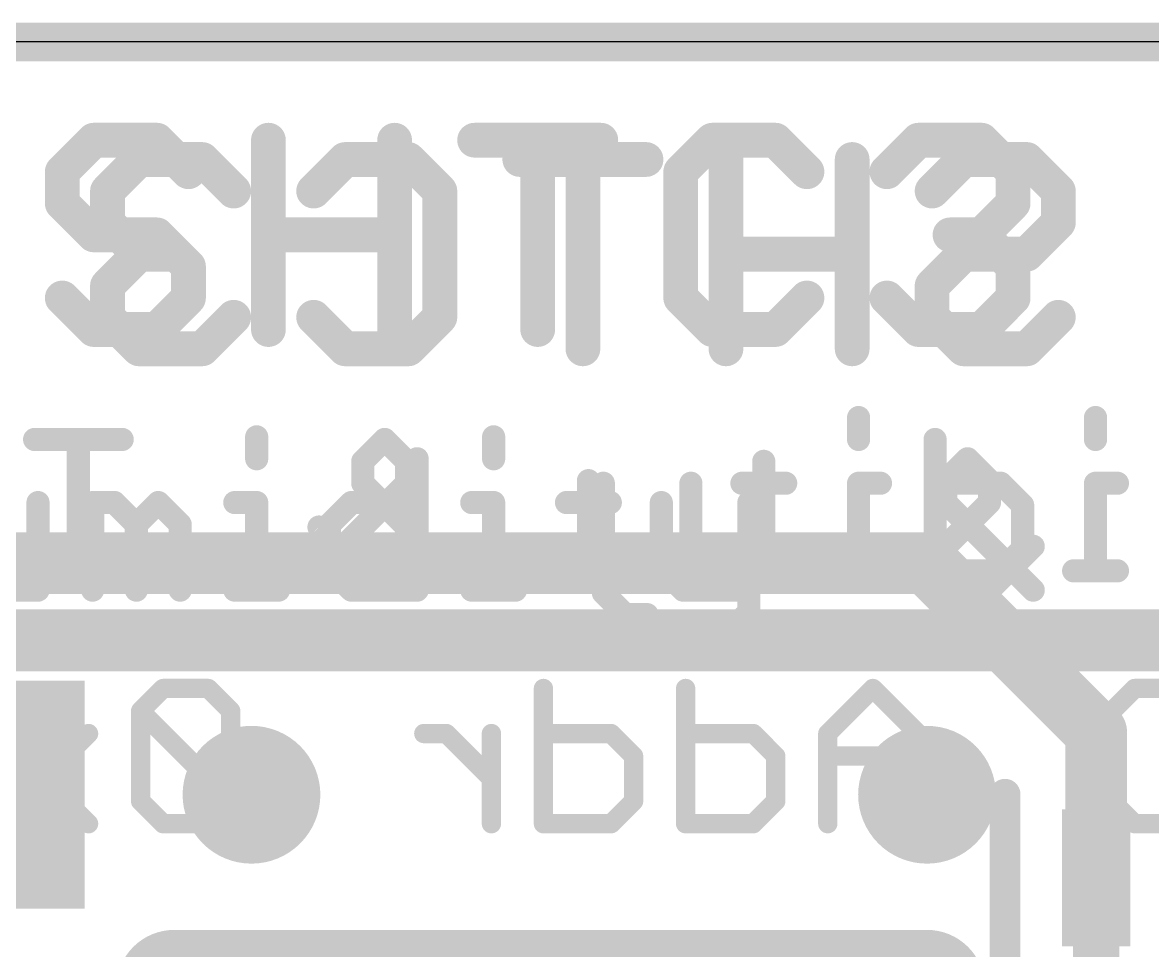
# Model space of a CAD drawing. Extents: x -0.1 to 25.5, y -0.1 to 17.9.
# Drawn here: x 9.16 to 16.6, y 11.8 to 17.91 of the extents above; entities that cross this region are included whole.
import ezdxf

# ---------------------------------------------------------------- set-up
doc = ezdxf.new("R2010")
doc.units = 0
for name, color, linetype in [('1', 12, 'CONTINUOUS'), ('16', 5, 'CONTINUOUS'), ('18', 110, 'CONTINUOUS'), ('20', 53, 'CONTINUOUS'), ('21', 40, 'CONTINUOUS'), ('22', 6, 'CONTINUOUS')]:
    doc.layers.add(name, color=color, linetype=linetype)

# ---------------------------------------------------------------- blocks, each defined once
blk = doc.blocks.new('RECT')
blk.add_solid([(-0.5, -0.5), (0.5, -0.5), (-0.5, 0.5), (0.5, 0.5)])
blk = doc.blocks.new('ROUNDV')
at = {"const_width": 0.5}
blk.add_lwpolyline([(0, -0.25, 1), (0, 0.25, 1), (0, -0.25)], format="xyb", dxfattribs=at)

msp = doc.modelspace()

# ---------------------------------------------------------------- linework, layer by layer
at = {"layer": '1'}
for points, const_width in [([(0, 17.78), (25.4, 17.78)], 0.254), ([(7.62, 14.351), (15.113, 14.351)], 0.4064), ([(15.113, 14.351), (16.226, 13.238)], 0.4064), ([(16.226, 13.238), (16.226, 12.28)], 0.4064), ([(16.226, 11.43), (16.226, 12.28)], 0.3048)]:
    msp.add_lwpolyline(points, dxfattribs=dict(at, const_width=const_width))
for points, const_width in [([(15.1848, 14.4228, 1), (15.0412, 14.2792)], 0.2032), ([(15.113, 14.2494, 1), (15.113, 14.4526)], 0.2032), ([(16.3276, 13.238, 1), (16.1244, 13.238)], 0.2032), ([(16.1542, 13.1662, 1), (16.2978, 13.3098)], 0.2032), ([(16.3022, 12.28, 1), (16.1498, 12.28)], 0.1524), ([(16.1244, 12.28, 1), (16.3276, 12.28)], 0.2032)]:
    msp.add_lwpolyline(points, format="xyb", dxfattribs=dict(at, const_width=const_width))
at = {"layer": '16'}
for points, const_width in [([(0, 17.78), (25.4, 17.78)], 0.254), ([(19.685, 13.843), (8.128, 13.843)], 0.4064)]:
    msp.add_lwpolyline(points, dxfattribs=dict(at, const_width=const_width))
at = {"layer": '20'}
msp.add_line((22.86, 17.78), (2.54, 17.78), dxfattribs=at)
at = {"layer": '20', "const_width": 0.762}
for points in [[(10.16, 7.112), (10.16, 11.557)], [(10.16, 11.557), (15.113, 11.557)], [(15.113, 11.557), (15.113, 7.112)]]:
    msp.add_lwpolyline(points, dxfattribs=at)
at = {"layer": '20', "const_width": 0.381}
for points in [[(10.3505, 11.557, 1), (9.9695, 11.557)], [(10.16, 11.7475, 1), (10.16, 11.3665)], [(15.3035, 11.557, 1), (14.9225, 11.557)], [(15.113, 11.3665, 1), (15.113, 11.7475)]]:
    msp.add_lwpolyline(points, format="xyb", dxfattribs=at)
at = {"layer": '21'}
for points, const_width in [([(9.6307, 17.1334), (9.423, 16.9258)], 0.2286), ([(10.0459, 17.1334), (9.6307, 17.1334)], 0.2286), ([(10.2535, 16.9258), (10.0459, 17.1334)], 0.2286), ([(10.7795, 15.8877), (10.7795, 17.1334)], 0.2286), ([(11.61, 17.1334), (11.61, 15.8877)], 0.2286), ([(12.1361, 17.1334), (12.9665, 17.1334)], 0.2286), ([(12.5513, 15.8877), (12.5513, 17.1334)], 0.2286), ([(13.7002, 17.1334), (13.4926, 16.9258)], 0.2286), ([(14.1154, 17.1334), (13.7002, 17.1334)], 0.2286), ([(14.323, 16.9258), (14.1154, 17.1334)], 0.2286), ([(14.8491, 16.9258), (15.0567, 17.1334)], 0.2286), ([(15.0567, 17.1334), (15.4719, 17.1334)], 0.2286), ([(15.4719, 17.1334), (15.6795, 16.9258)], 0.2286), ([(9.423, 16.9258), (9.423, 16.7181)], 0.2286), ([(13.4926, 16.9258), (13.4926, 16.0953)], 0.2286), ([(15.6795, 16.9258), (15.6795, 16.7181)], 0.2286), ([(9.423, 16.7181), (9.6307, 16.5105)], 0.2286), ([(15.6795, 16.7181), (15.4719, 16.5105)], 0.2286), ([(9.6307, 16.5105), (10.0459, 16.5105)], 0.2286), ([(10.0459, 16.5105), (10.2535, 16.3029)], 0.2286), ([(10.7795, 16.5105), (11.61, 16.5105)], 0.2286), ([(15.4719, 16.5105), (15.2643, 16.5105)], 0.2286), ([(15.4719, 16.5105), (15.6795, 16.3029)], 0.2286), ([(10.2535, 16.3029), (10.2535, 16.0953)], 0.2286), ([(15.6795, 16.3029), (15.6795, 16.0953)], 0.2286), ([(9.6307, 15.8877), (9.423, 16.0953)], 0.2286), ([(10.2535, 16.0953), (10.0459, 15.8877)], 0.2286), ([(13.4926, 16.0953), (13.7002, 15.8877)], 0.2286), ([(14.1154, 15.8877), (14.323, 16.0953)], 0.2286), ([(15.0567, 15.8877), (14.8491, 16.0953)], 0.2286), ([(15.6795, 16.0953), (15.4719, 15.8877)], 0.2286), ([(10.0459, 15.8877), (9.6307, 15.8877)], 0.2286), ([(13.7002, 15.8877), (14.1154, 15.8877)], 0.2286), ([(15.4719, 15.8877), (15.0567, 15.8877)], 0.2286), ([(10.7022, 15.1816), (10.7022, 15.0375)], 0.1524), ([(12.2614, 15.1816), (12.2614, 15.0375)], 0.1524), ([(11.758, 15.0375), (11.758, 14.1732)], 0.1524), ([(15.3798, 15.0375), (15.2357, 14.8935)], 0.1524), ([(15.5238, 14.8935), (15.3798, 15.0375)], 0.1524), ([(12.8851, 14.8935), (12.8851, 14.3173)], 0.1524), ([(15.2357, 14.8935), (15.2357, 14.7494)], 0.1524), ([(15.5238, 14.7494), (15.5238, 14.8935)], 0.1524), ([(9.2633, 14.1732), (9.2633, 14.7494)], 0.1524), ([(9.6226, 14.1732), (9.6226, 14.7494)], 0.1524), ([(9.6226, 14.7494), (9.7667, 14.7494)], 0.1524), ([(9.7667, 14.7494), (9.9107, 14.6054)], 0.1524), ([(9.9107, 14.6054), (10.0548, 14.7494)], 0.1524), ([(10.0548, 14.7494), (10.1988, 14.6054)], 0.1524), ([(10.5581, 14.7494), (10.7022, 14.7494)], 0.1524), ([(10.7022, 14.7494), (10.7022, 14.1732)], 0.1524), ([(11.1818, 14.6054), (11.3259, 14.7494)], 0.1524), ([(11.3259, 14.7494), (11.758, 14.7494)], 0.1524), ([(12.1173, 14.7494), (12.2614, 14.7494)], 0.1524), ([(12.2614, 14.7494), (12.2614, 14.1732)], 0.1524), ([(12.741, 14.7494), (13.0291, 14.7494)], 0.1524), ([(13.3647, 14.7494), (13.3647, 14.3173)], 0.1524), ([(13.9409, 14.7494), (13.9409, 14.0291)], 0.1524), ([(15.2357, 14.4613), (15.5238, 14.7494)], 0.1524), ([(15.2357, 14.7494), (15.8119, 14.1732)], 0.1524), ([(9.9107, 14.6054), (9.9107, 14.1732)], 0.1524), ([(10.1988, 14.6054), (10.1988, 14.1732)], 0.1524), ([(11.1818, 14.3173), (11.1818, 14.6054)], 0.1524), ([(15.2357, 14.3173), (15.2357, 14.4613)], 0.1524), ([(15.8119, 14.4613), (15.5238, 14.1732)], 0.1524), ([(11.3259, 14.1732), (11.1818, 14.3173)], 0.1524), ([(12.8851, 14.3173), (13.0291, 14.1732)], 0.1524), ([(13.3647, 14.3173), (13.5087, 14.1732)], 0.1524), ([(15.3798, 14.1732), (15.2357, 14.3173)], 0.1524), ([(8.8311, 14.1732), (9.2633, 14.1732)], 0.1524), ([(10.5581, 14.1732), (10.8462, 14.1732)], 0.1524), ([(11.758, 14.1732), (11.3259, 14.1732)], 0.1524), ([(12.1173, 14.1732), (12.4054, 14.1732)], 0.1524), ([(13.5087, 14.1732), (13.9409, 14.1732)], 0.1524), ([(15.5238, 14.1732), (15.3798, 14.1732)], 0.1524), ([(13.9409, 14.0291), (13.7968, 13.8851)], 0.1524), ([(13.7968, 13.8851), (13.6528, 13.8851)], 0.1524), ([(15.626, 10.03), (15.626, 12.83)], 0.2032)]:
    msp.add_lwpolyline(points, dxfattribs=dict(at, const_width=const_width))
for points, const_width in [([(9.6307, 17.1905, 1), (9.6307, 17.0762)], 0.1143), ([(9.6711, 17.093, 1), (9.5902, 17.1738)], 0.1143), ([(10.0863, 17.1738, 1), (10.0055, 17.093)], 0.1143), ([(10.0459, 17.0762, 1), (10.0459, 17.1905)], 0.1143), ([(10.8367, 17.1334, 1), (10.7224, 17.1334)], 0.1143), ([(11.6671, 17.1334, 1), (11.5528, 17.1334)], 0.1143), ([(12.1361, 17.1905, 1), (12.1361, 17.0762)], 0.1143), ([(12.6084, 17.1334, 1), (12.4941, 17.1334)], 0.1143), ([(12.9665, 17.0762, 1), (12.9665, 17.1905)], 0.1143), ([(13.7002, 17.1905, 1), (13.7002, 17.0762)], 0.1143), ([(13.7406, 17.093, 1), (13.6598, 17.1738)], 0.1143), ([(14.1558, 17.1738, 1), (14.075, 17.093)], 0.1143), ([(14.1154, 17.0762, 1), (14.1154, 17.1905)], 0.1143), ([(15.0567, 17.1905, 1), (15.0567, 17.0762)], 0.1143), ([(15.0971, 17.093, 1), (15.0163, 17.1738)], 0.1143), ([(15.5123, 17.1738, 1), (15.4315, 17.093)], 0.1143), ([(15.4719, 17.0762, 1), (15.4719, 17.1905)], 0.1143), ([(9.4802, 16.9258, 1), (9.3659, 16.9258)], 0.1143), ([(13.5497, 16.9258, 1), (13.4354, 16.9258)], 0.1143), ([(15.7366, 16.9258, 1), (15.6223, 16.9258)], 0.1143), ([(9.3826, 16.9662, 1), (9.4635, 16.8853)], 0.1143), ([(10.2131, 16.8853, 1), (10.2939, 16.9662)], 0.1143), ([(13.4521, 16.9662, 1), (13.533, 16.8853)], 0.1143), ([(14.2826, 16.8853, 1), (14.3634, 16.9662)], 0.1143), ([(14.8086, 16.9662, 1), (14.8895, 16.8853)], 0.1143), ([(15.6391, 16.8853, 1), (15.7199, 16.9662)], 0.1143), ([(9.4635, 16.7586, 1), (9.3826, 16.6777)], 0.1143), ([(15.7199, 16.6777, 1), (15.6391, 16.7586)], 0.1143), ([(9.3659, 16.7181, 1), (9.4802, 16.7181)], 0.1143), ([(15.6223, 16.7181, 1), (15.7366, 16.7181)], 0.1143), ([(9.6307, 16.5677, 1), (9.6307, 16.4534)], 0.1143), ([(9.5902, 16.4701, 1), (9.6711, 16.5509)], 0.1143), ([(10.0863, 16.5509, 1), (10.0055, 16.4701)], 0.1143), ([(10.0459, 16.4534, 1), (10.0459, 16.5677)], 0.1143), ([(10.7795, 16.5677, 1), (10.7795, 16.4534)], 0.1143), ([(11.61, 16.4534, 1), (11.61, 16.5677)], 0.1143), ([(15.2643, 16.5677, 1), (15.2643, 16.4534)], 0.1143), ([(15.5123, 16.5509, 1), (15.4315, 16.4701)], 0.1143), ([(15.4315, 16.5509, 1), (15.5123, 16.4701)], 0.1143), ([(15.4719, 16.4534, 1), (15.4719, 16.5677)], 0.1143), ([(10.3106, 16.3029, 1), (10.1963, 16.3029)], 0.1143), ([(10.2131, 16.2625, 1), (10.2939, 16.3433)], 0.1143), ([(15.7366, 16.3029, 1), (15.6223, 16.3029)], 0.1143), ([(15.6391, 16.2625, 1), (15.7199, 16.3433)], 0.1143), ([(9.4635, 16.1357, 1), (9.3826, 16.0549)], 0.1143), ([(10.2939, 16.0549, 1), (10.2131, 16.1357)], 0.1143), ([(13.533, 16.1357, 1), (13.4521, 16.0549)], 0.1143), ([(14.3634, 16.0549, 1), (14.2826, 16.1357)], 0.1143), ([(14.8895, 16.1357, 1), (14.8086, 16.0549)], 0.1143), ([(15.7199, 16.0549, 1), (15.6391, 16.1357)], 0.1143), ([(10.1963, 16.0953, 1), (10.3106, 16.0953)], 0.1143), ([(13.4354, 16.0953, 1), (13.5497, 16.0953)], 0.1143), ([(15.6223, 16.0953, 1), (15.7366, 16.0953)], 0.1143), ([(9.6307, 15.9449, 1), (9.6307, 15.8306)], 0.1143), ([(9.5902, 15.8473, 1), (9.6711, 15.9281)], 0.1143), ([(10.0055, 15.9281, 1), (10.0863, 15.8473)], 0.1143), ([(10.0459, 15.8306, 1), (10.0459, 15.9449)], 0.1143), ([(13.7002, 15.9449, 1), (13.7002, 15.8306)], 0.1143), ([(13.6598, 15.8473, 1), (13.7406, 15.9281)], 0.1143), ([(14.075, 15.9281, 1), (14.1558, 15.8473)], 0.1143), ([(14.1154, 15.8306, 1), (14.1154, 15.9449)], 0.1143), ([(15.0567, 15.9449, 1), (15.0567, 15.8306)], 0.1143), ([(15.0163, 15.8473, 1), (15.0971, 15.9281)], 0.1143), ([(15.4315, 15.9281, 1), (15.5123, 15.8473)], 0.1143), ([(15.4719, 15.8306, 1), (15.4719, 15.9449)], 0.1143), ([(10.7224, 15.8877, 1), (10.8367, 15.8877)], 0.1143), ([(11.5528, 15.8877, 1), (11.6671, 15.8877)], 0.1143), ([(12.4941, 15.8877, 1), (12.6084, 15.8877)], 0.1143), ([(10.7403, 15.1816, 1), (10.6641, 15.1816)], 0.0762), ([(12.2995, 15.1816, 1), (12.2233, 15.1816)], 0.0762), ([(11.7961, 15.0375, 1), (11.7199, 15.0375)], 0.0762), ([(15.4067, 15.0645, 1), (15.3528, 15.0106)], 0.0762), ([(15.4067, 15.0106, 1), (15.3528, 15.0645)], 0.0762), ([(10.6641, 15.0375, 1), (10.7403, 15.0375)], 0.0762), ([(12.2233, 15.0375, 1), (12.2995, 15.0375)], 0.0762), ([(12.9232, 14.8935, 1), (12.847, 14.8935)], 0.0762), ([(15.2738, 14.8935, 1), (15.1976, 14.8935)], 0.0762), ([(15.2088, 14.9204, 1), (15.2627, 14.8665)], 0.0762), ([(15.5619, 14.8935, 1), (15.4857, 14.8935)], 0.0762), ([(15.4969, 14.8665, 1), (15.5508, 14.9204)], 0.0762), ([(9.3014, 14.7494, 1), (9.2252, 14.7494)], 0.0762), ([(9.6607, 14.7494, 1), (9.5845, 14.7494)], 0.0762), ([(9.6226, 14.7875, 1), (9.6226, 14.7113)], 0.0762), ([(9.7936, 14.7764, 1), (9.7397, 14.7225)], 0.0762), ([(9.7667, 14.7113, 1), (9.7667, 14.7875)], 0.0762), ([(10.0817, 14.7764, 1), (10.0278, 14.7225)], 0.0762), ([(10.0817, 14.7225, 1), (10.0278, 14.7764)], 0.0762), ([(10.5581, 14.7875, 1), (10.5581, 14.7113)], 0.0762), ([(10.7403, 14.7494, 1), (10.6641, 14.7494)], 0.0762), ([(10.7022, 14.7113, 1), (10.7022, 14.7875)], 0.0762), ([(11.3259, 14.7875, 1), (11.3259, 14.7113)], 0.0762), ([(11.3528, 14.7225, 1), (11.2989, 14.7764)], 0.0762), ([(11.758, 14.7113, 1), (11.758, 14.7875)], 0.0762), ([(12.1173, 14.7875, 1), (12.1173, 14.7113)], 0.0762), ([(12.2995, 14.7494, 1), (12.2233, 14.7494)], 0.0762), ([(12.2614, 14.7113, 1), (12.2614, 14.7875)], 0.0762), ([(12.741, 14.7875, 1), (12.741, 14.7113)], 0.0762), ([(13.0291, 14.7113, 1), (13.0291, 14.7875)], 0.0762), ([(13.4028, 14.7494, 1), (13.3266, 14.7494)], 0.0762), ([(13.979, 14.7494, 1), (13.9028, 14.7494)], 0.0762), ([(15.2627, 14.7764, 1), (15.2088, 14.7225)], 0.0762), ([(15.5508, 14.7225, 1), (15.4969, 14.7764)], 0.0762), ([(15.1976, 14.7494, 1), (15.2738, 14.7494)], 0.0762), ([(15.4857, 14.7494, 1), (15.5619, 14.7494)], 0.0762), ([(9.9488, 14.6054, 1), (9.8726, 14.6054)], 0.0762), ([(9.8838, 14.6323, 1), (9.9377, 14.5784)], 0.0762), ([(9.8838, 14.5784, 1), (9.9377, 14.6323)], 0.0762), ([(10.2369, 14.6054, 1), (10.1607, 14.6054)], 0.0762), ([(10.1719, 14.5784, 1), (10.2258, 14.6323)], 0.0762), ([(11.2199, 14.6054, 1), (11.1437, 14.6054)], 0.0762), ([(11.1549, 14.6323, 1), (11.2087, 14.5784)], 0.0762), ([(15.2738, 14.4613, 1), (15.1976, 14.4613)], 0.0762), ([(15.2088, 14.4883, 1), (15.2627, 14.4344)], 0.0762), ([(15.8389, 14.4344, 1), (15.785, 14.4883)], 0.0762), ([(11.2087, 14.3442, 1), (11.1549, 14.2903)], 0.0762), ([(11.1437, 14.3173, 1), (11.2199, 14.3173)], 0.0762), ([(12.912, 14.3442, 1), (12.8581, 14.2903)], 0.0762), ([(12.847, 14.3173, 1), (12.9232, 14.3173)], 0.0762), ([(13.3916, 14.3442, 1), (13.3377, 14.2903)], 0.0762), ([(13.3266, 14.3173, 1), (13.4028, 14.3173)], 0.0762), ([(15.2627, 14.3442, 1), (15.2088, 14.2903)], 0.0762), ([(15.1976, 14.3173, 1), (15.2738, 14.3173)], 0.0762), ([(9.2252, 14.1732, 1), (9.3014, 14.1732)], 0.0762), ([(9.2633, 14.1351, 1), (9.2633, 14.2113)], 0.0762), ([(9.5845, 14.1732, 1), (9.6607, 14.1732)], 0.0762), ([(9.8726, 14.1732, 1), (9.9488, 14.1732)], 0.0762), ([(10.1607, 14.1732, 1), (10.2369, 14.1732)], 0.0762), ([(10.5581, 14.2113, 1), (10.5581, 14.1351)], 0.0762), ([(10.6641, 14.1732, 1), (10.7403, 14.1732)], 0.0762), ([(10.8462, 14.1351, 1), (10.8462, 14.2113)], 0.0762), ([(11.3259, 14.2113, 1), (11.3259, 14.1351)], 0.0762), ([(11.2989, 14.1463, 1), (11.3528, 14.2001)], 0.0762), ([(11.7199, 14.1732, 1), (11.7961, 14.1732)], 0.0762), ([(11.758, 14.1351, 1), (11.758, 14.2113)], 0.0762), ([(12.1173, 14.2113, 1), (12.1173, 14.1351)], 0.0762), ([(12.2233, 14.1732, 1), (12.2995, 14.1732)], 0.0762), ([(12.4054, 14.1351, 1), (12.4054, 14.2113)], 0.0762), ([(13.0022, 14.1463, 1), (13.0561, 14.2001)], 0.0762), ([(13.5087, 14.2113, 1), (13.5087, 14.1351)], 0.0762), ([(13.4818, 14.1463, 1), (13.5357, 14.2001)], 0.0762), ([(13.9409, 14.1351, 1), (13.9409, 14.2113)], 0.0762), ([(15.3798, 14.2113, 1), (15.3798, 14.1351)], 0.0762), ([(15.3528, 14.1463, 1), (15.4067, 14.2001)], 0.0762), ([(15.4969, 14.2001, 1), (15.5508, 14.1463)], 0.0762), ([(15.5238, 14.1351, 1), (15.5238, 14.2113)], 0.0762), ([(15.785, 14.1463, 1), (15.8389, 14.2001)], 0.0762), ([(13.9028, 14.0291, 1), (13.979, 14.0291)], 0.0762), ([(13.9678, 14.0022, 1), (13.914, 14.0561)], 0.0762), ([(13.6528, 13.9232, 1), (13.6528, 13.847)], 0.0762), ([(13.7699, 13.912, 1), (13.8238, 13.8581)], 0.0762), ([(13.7968, 13.847, 1), (13.7968, 13.9232)], 0.0762), ([(15.6768, 12.83, 1), (15.5752, 12.83)], 0.1016)]:
    msp.add_lwpolyline(points, format="xyb", dxfattribs=dict(at, const_width=const_width))
at = {"layer": '22'}
for points, const_width in [([(9.9281, 17.0064), (9.7205, 16.7988)], 0.2286), ([(10.3433, 17.0064), (9.9281, 17.0064)], 0.2286), ([(10.5509, 16.7988), (10.3433, 17.0064)], 0.2286), ([(11.077, 16.7988), (11.2846, 17.0064)], 0.2286), ([(11.2846, 17.0064), (11.6998, 17.0064)], 0.2286), ([(11.6998, 17.0064), (11.9074, 16.7988)], 0.2286), ([(13.264, 17.0064), (12.4335, 17.0064)], 0.2286), ([(12.8487, 15.7607), (12.8487, 17.0064)], 0.2286), ([(13.79, 17.0064), (13.79, 15.7607)], 0.2286), ([(14.6205, 15.7607), (14.6205, 17.0064)], 0.2286), ([(15.1465, 16.7988), (15.3541, 17.0064)], 0.2286), ([(15.3541, 17.0064), (15.7693, 17.0064)], 0.2286), ([(15.7693, 17.0064), (15.977, 16.7988)], 0.2286), ([(9.7205, 16.7988), (9.7205, 16.5911)], 0.2286), ([(11.9074, 16.7988), (11.9074, 15.9683)], 0.2286), ([(15.977, 16.7988), (15.977, 16.5911)], 0.2286), ([(9.7205, 16.5911), (9.9281, 16.3835)], 0.2286), ([(15.977, 16.5911), (15.7693, 16.3835)], 0.2286), ([(9.9281, 16.3835), (9.7205, 16.1759)], 0.2286), ([(9.9281, 16.3835), (10.1357, 16.3835)], 0.2286), ([(14.6205, 16.3835), (13.79, 16.3835)], 0.2286), ([(15.3541, 16.3835), (15.1465, 16.1759)], 0.2286), ([(15.7693, 16.3835), (15.3541, 16.3835)], 0.2286), ([(9.7205, 16.1759), (9.7205, 15.9683)], 0.2286), ([(15.1465, 16.1759), (15.1465, 15.9683)], 0.2286), ([(9.7205, 15.9683), (9.9281, 15.7607)], 0.2286), ([(10.3433, 15.7607), (10.5509, 15.9683)], 0.2286), ([(11.2846, 15.7607), (11.077, 15.9683)], 0.2286), ([(11.9074, 15.9683), (11.6998, 15.7607)], 0.2286), ([(15.1465, 15.9683), (15.3541, 15.7607)], 0.2286), ([(15.7693, 15.7607), (15.977, 15.9683)], 0.2286), ([(9.9281, 15.7607), (10.3433, 15.7607)], 0.2286), ([(11.6998, 15.7607), (11.2846, 15.7607)], 0.2286), ([(15.3541, 15.7607), (15.7693, 15.7607)], 0.2286), ([(14.6626, 15.3086), (14.6626, 15.1645)], 0.1524), ([(16.2218, 15.3086), (16.2218, 15.1645)], 0.1524), ([(9.8172, 15.1645), (9.241, 15.1645)], 0.1524), ([(9.5291, 14.3002), (9.5291, 15.1645)], 0.1524), ([(11.4002, 15.0205), (11.5442, 15.1645)], 0.1524), ([(11.5442, 15.1645), (11.6883, 15.0205)], 0.1524), ([(15.166, 15.1645), (15.166, 14.3002)], 0.1524), ([(11.4002, 14.8764), (11.4002, 15.0205)], 0.1524), ([(11.6883, 15.0205), (11.6883, 14.8764)], 0.1524), ([(14.0389, 15.0205), (14.0389, 14.4443)], 0.1524), ([(11.6883, 14.8764), (11.1121, 14.3002)], 0.1524), ([(11.6883, 14.5883), (11.4002, 14.8764)], 0.1524), ([(12.9831, 14.8764), (12.9831, 14.1561)], 0.1524), ([(13.5593, 14.8764), (13.5593, 14.4443)], 0.1524), ([(14.183, 14.8764), (13.8949, 14.8764)], 0.1524), ([(14.8067, 14.8764), (14.6626, 14.8764)], 0.1524), ([(14.6626, 14.8764), (14.6626, 14.3002)], 0.1524), ([(15.5981, 14.8764), (15.166, 14.8764)], 0.1524), ([(15.7422, 14.7324), (15.5981, 14.8764)], 0.1524), ([(16.3659, 14.8764), (16.2218, 14.8764)], 0.1524), ([(16.2218, 14.8764), (16.2218, 14.3002)], 0.1524), ([(15.7422, 14.4443), (15.7422, 14.7324)], 0.1524), ([(11.1121, 14.5883), (11.4002, 14.3002)], 0.1524), ([(11.6883, 14.4443), (11.6883, 14.5883)], 0.1524), ([(11.5442, 14.3002), (11.6883, 14.4443)], 0.1524), ([(13.5593, 14.4443), (13.4153, 14.3002)], 0.1524), ([(14.0389, 14.4443), (13.8949, 14.3002)], 0.1524), ([(15.5981, 14.3002), (15.7422, 14.4443)], 0.1524), ([(11.4002, 14.3002), (11.5442, 14.3002)], 0.1524), ([(13.4153, 14.3002), (12.9831, 14.3002)], 0.1524), ([(14.8067, 14.3002), (14.5186, 14.3002)], 0.1524), ([(15.166, 14.3002), (15.5981, 14.3002)], 0.1524), ([(16.3659, 14.3002), (16.0778, 14.3002)], 0.1524), ([(12.9831, 14.1561), (13.1272, 14.0121)], 0.1524), ([(13.1272, 14.0121), (13.2712, 14.0121)], 0.1524), ([(10.0867, 13.5263), (9.9384, 13.378)], 0.127), ([(10.3833, 13.5263), (10.0867, 13.5263)], 0.127), ([(10.5316, 13.378), (10.3833, 13.5263)], 0.127), ([(12.5891, 13.5263), (12.5891, 12.6365)], 0.127), ([(13.5246, 13.5263), (13.5246, 12.6365)], 0.127), ([(14.7567, 13.5263), (14.4601, 13.2297)], 0.127), ([(15.0533, 13.2297), (14.7567, 13.5263)], 0.127), ([(16.3311, 13.378), (16.4794, 13.5263)], 0.127), ([(16.4794, 13.5263), (16.776, 13.5263)], 0.127), ([(9.9384, 13.378), (9.9384, 12.7848)], 0.127), ([(10.5316, 12.7848), (9.9384, 13.378)], 0.127), ([(10.5316, 12.7848), (10.5316, 13.378)], 0.127), ([(9.5961, 13.2297), (9.0029, 12.6365)], 0.127), ([(9.5961, 12.6365), (9.0029, 13.2297)], 0.127), ([(11.9501, 13.2297), (11.8018, 13.2297)], 0.127), ([(12.2467, 12.9331), (11.9501, 13.2297)], 0.127), ([(12.2467, 12.6365), (12.2467, 13.2297)], 0.127), ([(13.0339, 13.2297), (12.5891, 13.2297)], 0.127), ([(13.1822, 13.0814), (13.0339, 13.2297)], 0.127), ([(13.9695, 13.2297), (13.5246, 13.2297)], 0.127), ([(14.1177, 13.0814), (13.9695, 13.2297)], 0.127), ([(14.4601, 13.2297), (14.4601, 12.6365)], 0.127), ([(15.0533, 12.6365), (15.0533, 13.2297)], 0.127), ([(13.1822, 12.7848), (13.1822, 13.0814)], 0.127), ([(14.1177, 12.7848), (14.1177, 13.0814)], 0.127), ([(15.0533, 13.0814), (14.4601, 13.0814)], 0.127), ([(9.9384, 12.7848), (10.0867, 12.6365)], 0.127), ([(10.3833, 12.6365), (10.5316, 12.7848)], 0.127), ([(13.0339, 12.6365), (13.1822, 12.7848)], 0.127), ([(13.9695, 12.6365), (14.1177, 12.7848)], 0.127), ([(16.4794, 12.6365), (16.3311, 12.7848)], 0.127), ([(10.0867, 12.6365), (10.3833, 12.6365)], 0.127), ([(12.5891, 12.6365), (13.0339, 12.6365)], 0.127), ([(13.5246, 12.6365), (13.9695, 12.6365)], 0.127), ([(16.776, 12.6365), (16.4794, 12.6365)], 0.127)]:
    msp.add_lwpolyline(points, dxfattribs=dict(at, const_width=const_width))
for points, const_width in [([(9.9281, 17.0635, 1), (9.9281, 16.9492)], 0.1143), ([(9.9685, 16.966, 1), (9.8877, 17.0468)], 0.1143), ([(10.3837, 17.0468, 1), (10.3029, 16.966)], 0.1143), ([(10.3433, 16.9492, 1), (10.3433, 17.0635)], 0.1143), ([(11.2846, 17.0635, 1), (11.2846, 16.9492)], 0.1143), ([(11.325, 16.966, 1), (11.2442, 17.0468)], 0.1143), ([(11.7402, 17.0468, 1), (11.6594, 16.966)], 0.1143), ([(11.6998, 16.9492, 1), (11.6998, 17.0635)], 0.1143), ([(12.4335, 17.0635, 1), (12.4335, 16.9492)], 0.1143), ([(12.9059, 17.0064, 1), (12.7916, 17.0064)], 0.1143), ([(13.264, 16.9492, 1), (13.264, 17.0635)], 0.1143), ([(13.8472, 17.0064, 1), (13.7329, 17.0064)], 0.1143), ([(14.6776, 17.0064, 1), (14.5633, 17.0064)], 0.1143), ([(15.3541, 17.0635, 1), (15.3541, 16.9492)], 0.1143), ([(15.3945, 16.966, 1), (15.3137, 17.0468)], 0.1143), ([(15.8098, 17.0468, 1), (15.7289, 16.966)], 0.1143), ([(15.7693, 16.9492, 1), (15.7693, 17.0635)], 0.1143), ([(9.7777, 16.7988, 1), (9.6634, 16.7988)], 0.1143), ([(9.6801, 16.8392, 1), (9.7609, 16.7583)], 0.1143), ([(10.5105, 16.7583, 1), (10.5914, 16.8392)], 0.1143), ([(11.0366, 16.8392, 1), (11.1174, 16.7583)], 0.1143), ([(11.9646, 16.7988, 1), (11.8503, 16.7988)], 0.1143), ([(11.867, 16.7583, 1), (11.9479, 16.8392)], 0.1143), ([(15.1061, 16.8392, 1), (15.1869, 16.7583)], 0.1143), ([(16.0341, 16.7988, 1), (15.9198, 16.7988)], 0.1143), ([(15.9365, 16.7583, 1), (16.0174, 16.8392)], 0.1143), ([(9.7609, 16.6316, 1), (9.6801, 16.5507)], 0.1143), ([(16.0174, 16.5507, 1), (15.9365, 16.6316)], 0.1143), ([(9.6634, 16.5911, 1), (9.7777, 16.5911)], 0.1143), ([(15.9198, 16.5911, 1), (16.0341, 16.5911)], 0.1143), ([(9.9281, 16.4407, 1), (9.9281, 16.3264)], 0.1143), ([(9.8877, 16.3431, 1), (9.9685, 16.4239)], 0.1143), ([(9.9685, 16.3431, 1), (9.8877, 16.4239)], 0.1143), ([(10.1357, 16.3264, 1), (10.1357, 16.4407)], 0.1143), ([(13.79, 16.4407, 1), (13.79, 16.3264)], 0.1143), ([(14.6205, 16.3264, 1), (14.6205, 16.4407)], 0.1143), ([(15.3541, 16.4407, 1), (15.3541, 16.3264)], 0.1143), ([(15.3945, 16.3431, 1), (15.3137, 16.4239)], 0.1143), ([(15.7289, 16.4239, 1), (15.8098, 16.3431)], 0.1143), ([(15.7693, 16.3264, 1), (15.7693, 16.4407)], 0.1143), ([(9.7777, 16.1759, 1), (9.6634, 16.1759)], 0.1143), ([(15.2037, 16.1759, 1), (15.0894, 16.1759)], 0.1143), ([(9.6801, 16.2163, 1), (9.7609, 16.1355)], 0.1143), ([(15.1061, 16.2163, 1), (15.1869, 16.1355)], 0.1143), ([(9.7609, 16.0087, 1), (9.6801, 15.9279)], 0.1143), ([(10.5914, 15.9279, 1), (10.5105, 16.0087)], 0.1143), ([(11.1174, 16.0087, 1), (11.0366, 15.9279)], 0.1143), ([(11.9479, 15.9279, 1), (11.867, 16.0087)], 0.1143), ([(15.1869, 16.0087, 1), (15.1061, 15.9279)], 0.1143), ([(16.0174, 15.9279, 1), (15.9365, 16.0087)], 0.1143), ([(9.6634, 15.9683, 1), (9.7777, 15.9683)], 0.1143), ([(11.8503, 15.9683, 1), (11.9646, 15.9683)], 0.1143), ([(15.0894, 15.9683, 1), (15.2037, 15.9683)], 0.1143), ([(9.9281, 15.8178, 1), (9.9281, 15.7035)], 0.1143), ([(9.8877, 15.7203, 1), (9.9685, 15.8011)], 0.1143), ([(10.3029, 15.8011, 1), (10.3837, 15.7203)], 0.1143), ([(10.3433, 15.7035, 1), (10.3433, 15.8178)], 0.1143), ([(11.2846, 15.8178, 1), (11.2846, 15.7035)], 0.1143), ([(11.2442, 15.7203, 1), (11.325, 15.8011)], 0.1143), ([(11.6594, 15.8011, 1), (11.7402, 15.7203)], 0.1143), ([(11.6998, 15.7035, 1), (11.6998, 15.8178)], 0.1143), ([(15.3541, 15.8178, 1), (15.3541, 15.7035)], 0.1143), ([(15.3137, 15.7203, 1), (15.3945, 15.8011)], 0.1143), ([(15.7289, 15.8011, 1), (15.8098, 15.7203)], 0.1143), ([(15.7693, 15.7035, 1), (15.7693, 15.8178)], 0.1143), ([(12.7916, 15.7607, 1), (12.9059, 15.7607)], 0.1143), ([(13.7329, 15.7607, 1), (13.8472, 15.7607)], 0.1143), ([(14.5633, 15.7607, 1), (14.6776, 15.7607)], 0.1143), ([(14.7007, 15.3086, 1), (14.6245, 15.3086)], 0.0762), ([(16.2599, 15.3086, 1), (16.1837, 15.3086)], 0.0762), ([(9.241, 15.2026, 1), (9.241, 15.1264)], 0.0762), ([(9.5672, 15.1645, 1), (9.491, 15.1645)], 0.0762), ([(9.8172, 15.1264, 1), (9.8172, 15.2026)], 0.0762), ([(11.5712, 15.1915, 1), (11.5173, 15.1376)], 0.0762), ([(11.5712, 15.1376, 1), (11.5173, 15.1915)], 0.0762), ([(15.2041, 15.1645, 1), (15.1279, 15.1645)], 0.0762), ([(14.6245, 15.1645, 1), (14.7007, 15.1645)], 0.0762), ([(16.1837, 15.1645, 1), (16.2599, 15.1645)], 0.0762), ([(11.4383, 15.0205, 1), (11.3621, 15.0205)], 0.0762), ([(11.7264, 15.0205, 1), (11.6502, 15.0205)], 0.0762), ([(14.077, 15.0205, 1), (14.0008, 15.0205)], 0.0762), ([(11.3732, 15.0474, 1), (11.4271, 14.9935)], 0.0762), ([(11.6613, 14.9935, 1), (11.7152, 15.0474)], 0.0762), ([(11.4271, 14.9034, 1), (11.3732, 14.8495)], 0.0762), ([(11.7152, 14.8495, 1), (11.6613, 14.9034)], 0.0762), ([(13.0212, 14.8764, 1), (12.945, 14.8764)], 0.0762), ([(13.5974, 14.8764, 1), (13.5212, 14.8764)], 0.0762), ([(13.8949, 14.9145, 1), (13.8949, 14.8383)], 0.0762), ([(14.183, 14.8383, 1), (14.183, 14.9145)], 0.0762), ([(14.6626, 14.9145, 1), (14.6626, 14.8383)], 0.0762), ([(14.7007, 14.8764, 1), (14.6245, 14.8764)], 0.0762), ([(14.8067, 14.8383, 1), (14.8067, 14.9145)], 0.0762), ([(15.166, 14.9145, 1), (15.166, 14.8383)], 0.0762), ([(15.6251, 14.9034, 1), (15.5712, 14.8495)], 0.0762), ([(15.5981, 14.8383, 1), (15.5981, 14.9145)], 0.0762), ([(16.2218, 14.9145, 1), (16.2218, 14.8383)], 0.0762), ([(16.2599, 14.8764, 1), (16.1837, 14.8764)], 0.0762), ([(16.3659, 14.8383, 1), (16.3659, 14.9145)], 0.0762), ([(11.3621, 14.8764, 1), (11.4383, 14.8764)], 0.0762), ([(11.6502, 14.8764, 1), (11.7264, 14.8764)], 0.0762), ([(15.7803, 14.7324, 1), (15.7041, 14.7324)], 0.0762), ([(15.7153, 14.7054, 1), (15.7691, 14.7593)], 0.0762), ([(11.139, 14.6153, 1), (11.0851, 14.5614)], 0.0762), ([(11.7264, 14.5883, 1), (11.6502, 14.5883)], 0.0762), ([(11.6613, 14.5614, 1), (11.7152, 14.6153)], 0.0762), ([(11.7152, 14.4173, 1), (11.6613, 14.4712)], 0.0762), ([(13.5863, 14.4173, 1), (13.5324, 14.4712)], 0.0762), ([(14.0659, 14.4173, 1), (14.012, 14.4712)], 0.0762), ([(15.7691, 14.4173, 1), (15.7153, 14.4712)], 0.0762), ([(11.6502, 14.4443, 1), (11.7264, 14.4443)], 0.0762), ([(13.5212, 14.4443, 1), (13.5974, 14.4443)], 0.0762), ([(14.0008, 14.4443, 1), (14.077, 14.4443)], 0.0762), ([(15.7041, 14.4443, 1), (15.7803, 14.4443)], 0.0762), ([(11.0851, 14.3271, 1), (11.139, 14.2733)], 0.0762), ([(11.4002, 14.3383, 1), (11.4002, 14.2621)], 0.0762), ([(11.3732, 14.2733, 1), (11.4271, 14.3271)], 0.0762), ([(11.5173, 14.3271, 1), (11.5712, 14.2733)], 0.0762), ([(11.5442, 14.2621, 1), (11.5442, 14.3383)], 0.0762), ([(12.9831, 14.3383, 1), (12.9831, 14.2621)], 0.0762), ([(13.3883, 14.3271, 1), (13.4422, 14.2733)], 0.0762), ([(13.4153, 14.2621, 1), (13.4153, 14.3383)], 0.0762), ([(13.8679, 14.3271, 1), (13.9218, 14.2733)], 0.0762), ([(14.5186, 14.3383, 1), (14.5186, 14.2621)], 0.0762), ([(14.8067, 14.2621, 1), (14.8067, 14.3383)], 0.0762), ([(15.166, 14.3383, 1), (15.166, 14.2621)], 0.0762), ([(15.5712, 14.3271, 1), (15.6251, 14.2733)], 0.0762), ([(15.5981, 14.2621, 1), (15.5981, 14.3383)], 0.0762), ([(16.0778, 14.3383, 1), (16.0778, 14.2621)], 0.0762), ([(16.3659, 14.2621, 1), (16.3659, 14.3383)], 0.0762), ([(9.491, 14.3002, 1), (9.5672, 14.3002)], 0.0762), ([(14.6245, 14.3002, 1), (14.7007, 14.3002)], 0.0762), ([(15.1279, 14.3002, 1), (15.2041, 14.3002)], 0.0762), ([(16.1837, 14.3002, 1), (16.2599, 14.3002)], 0.0762), ([(13.01, 14.1831, 1), (12.9562, 14.1292)], 0.0762), ([(12.945, 14.1561, 1), (13.0212, 14.1561)], 0.0762), ([(13.1272, 14.0502, 1), (13.1272, 13.974)], 0.0762), ([(13.1002, 13.9851, 1), (13.1541, 14.039)], 0.0762), ([(13.2712, 13.974, 1), (13.2712, 14.0502)], 0.0762), ([(10.0867, 13.558, 1), (10.0867, 13.4945)], 0.0635), ([(10.1092, 13.5038, 1), (10.0643, 13.5487)], 0.0635), ([(10.4058, 13.5487, 1), (10.3608, 13.5038)], 0.0635), ([(10.3833, 13.4945, 1), (10.3833, 13.558)], 0.0635), ([(12.6208, 13.5263, 1), (12.5573, 13.5263)], 0.0635), ([(13.5563, 13.5263, 1), (13.4928, 13.5263)], 0.0635), ([(14.7791, 13.5487, 1), (14.7342, 13.5038)], 0.0635), ([(14.7791, 13.5038, 1), (14.7342, 13.5487)], 0.0635), ([(16.4794, 13.558, 1), (16.4794, 13.4945)], 0.0635), ([(16.5019, 13.5038, 1), (16.457, 13.5487)], 0.0635), ([(9.9702, 13.378, 1), (9.9067, 13.378)], 0.0635), ([(9.9609, 13.4004, 1), (9.916, 13.3555)], 0.0635), ([(9.916, 13.4004, 1), (9.9609, 13.3555)], 0.0635), ([(10.5633, 13.378, 1), (10.4998, 13.378)], 0.0635), ([(10.5091, 13.3555, 1), (10.554, 13.4004)], 0.0635), ([(16.3087, 13.4004, 1), (16.3536, 13.3555)], 0.0635), ([(9.6185, 13.2072, 1), (9.5736, 13.2521)], 0.0635), ([(11.8018, 13.2614, 1), (11.8018, 13.1979)], 0.0635), ([(11.9726, 13.2521, 1), (11.9277, 13.2072)], 0.0635), ([(11.9501, 13.1979, 1), (11.9501, 13.2614)], 0.0635), ([(12.2785, 13.2297, 1), (12.215, 13.2297)], 0.0635), ([(12.5891, 13.2614, 1), (12.5891, 13.1979)], 0.0635), ([(13.0564, 13.2521, 1), (13.0115, 13.2072)], 0.0635), ([(13.0339, 13.1979, 1), (13.0339, 13.2614)], 0.0635), ([(13.5246, 13.2614, 1), (13.5246, 13.1979)], 0.0635), ([(13.9919, 13.2521, 1), (13.947, 13.2072)], 0.0635), ([(13.9695, 13.1979, 1), (13.9695, 13.2614)], 0.0635), ([(14.4918, 13.2297, 1), (14.4283, 13.2297)], 0.0635), ([(14.4376, 13.2521, 1), (14.4825, 13.2072)], 0.0635), ([(15.085, 13.2297, 1), (15.0215, 13.2297)], 0.0635), ([(15.0308, 13.2072, 1), (15.0757, 13.2521)], 0.0635), ([(13.214, 13.0814, 1), (13.1505, 13.0814)], 0.0635), ([(13.1598, 13.0589, 1), (13.2047, 13.1038)], 0.0635), ([(14.1495, 13.0814, 1), (14.086, 13.0814)], 0.0635), ([(14.0953, 13.0589, 1), (14.1402, 13.1038)], 0.0635), ([(14.4601, 13.1131, 1), (14.4601, 13.0496)], 0.0635), ([(15.0533, 13.0496, 1), (15.0533, 13.1131)], 0.0635), ([(12.2243, 12.9106, 1), (12.2692, 12.9555)], 0.0635), ([(9.9609, 12.8072, 1), (9.916, 12.7623)], 0.0635), ([(9.9067, 12.7848, 1), (9.9702, 12.7848)], 0.0635), ([(10.4998, 12.7848, 1), (10.5633, 12.7848)], 0.0635), ([(10.554, 12.7623, 1), (10.5091, 12.8072)], 0.0635), ([(10.5091, 12.7623, 1), (10.554, 12.8072)], 0.0635), ([(13.1505, 12.7848, 1), (13.214, 12.7848)], 0.0635), ([(13.2047, 12.7623, 1), (13.1598, 12.8072)], 0.0635), ([(14.086, 12.7848, 1), (14.1495, 12.7848)], 0.0635), ([(14.1402, 12.7623, 1), (14.0953, 12.8072)], 0.0635), ([(16.3536, 12.8072, 1), (16.3087, 12.7623)], 0.0635), ([(9.5736, 12.614, 1), (9.6185, 12.659)], 0.0635), ([(10.0867, 12.6683, 1), (10.0867, 12.6047)], 0.0635), ([(10.0643, 12.614, 1), (10.1092, 12.659)], 0.0635), ([(10.3608, 12.659, 1), (10.4058, 12.614)], 0.0635), ([(10.3833, 12.6047, 1), (10.3833, 12.6683)], 0.0635), ([(12.215, 12.6365, 1), (12.2785, 12.6365)], 0.0635), ([(12.5891, 12.6683, 1), (12.5891, 12.6047)], 0.0635), ([(12.5573, 12.6365, 1), (12.6208, 12.6365)], 0.0635), ([(13.0115, 12.659, 1), (13.0564, 12.614)], 0.0635), ([(13.0339, 12.6047, 1), (13.0339, 12.6683)], 0.0635), ([(13.5246, 12.6683, 1), (13.5246, 12.6047)], 0.0635), ([(13.4928, 12.6365, 1), (13.5563, 12.6365)], 0.0635), ([(13.947, 12.659, 1), (13.9919, 12.614)], 0.0635), ([(13.9695, 12.6047, 1), (13.9695, 12.6683)], 0.0635), ([(14.4283, 12.6365, 1), (14.4918, 12.6365)], 0.0635), ([(15.0215, 12.6365, 1), (15.085, 12.6365)], 0.0635), ([(16.4794, 12.6683, 1), (16.4794, 12.6047)], 0.0635), ([(16.457, 12.614, 1), (16.5019, 12.659)], 0.0635)]:
    msp.add_lwpolyline(points, format="xyb", dxfattribs=dict(at, const_width=const_width))

# ---------------------------------------------------------------- block references
at = {"layer": '1', "xscale": 1.24, "yscale": 1.5}
msp.add_blockref('RECT', (8.951, 12.827), dxfattribs=at)
at = {"layer": '1', "xscale": 0.45, "yscale": 0.9, "rotation": 180}
msp.add_blockref('RECT', (16.226, 12.28), dxfattribs=at)
at = {"layer": '18', "xscale": 0.9064, "yscale": 0.9064}
for p in [(10.668, 12.827), (10.668, 12.827), (15.113, 12.827), (15.113, 12.827)]:
    msp.add_blockref('ROUNDV', p, dxfattribs=at)

doc.saveas('drawing.dxf')
